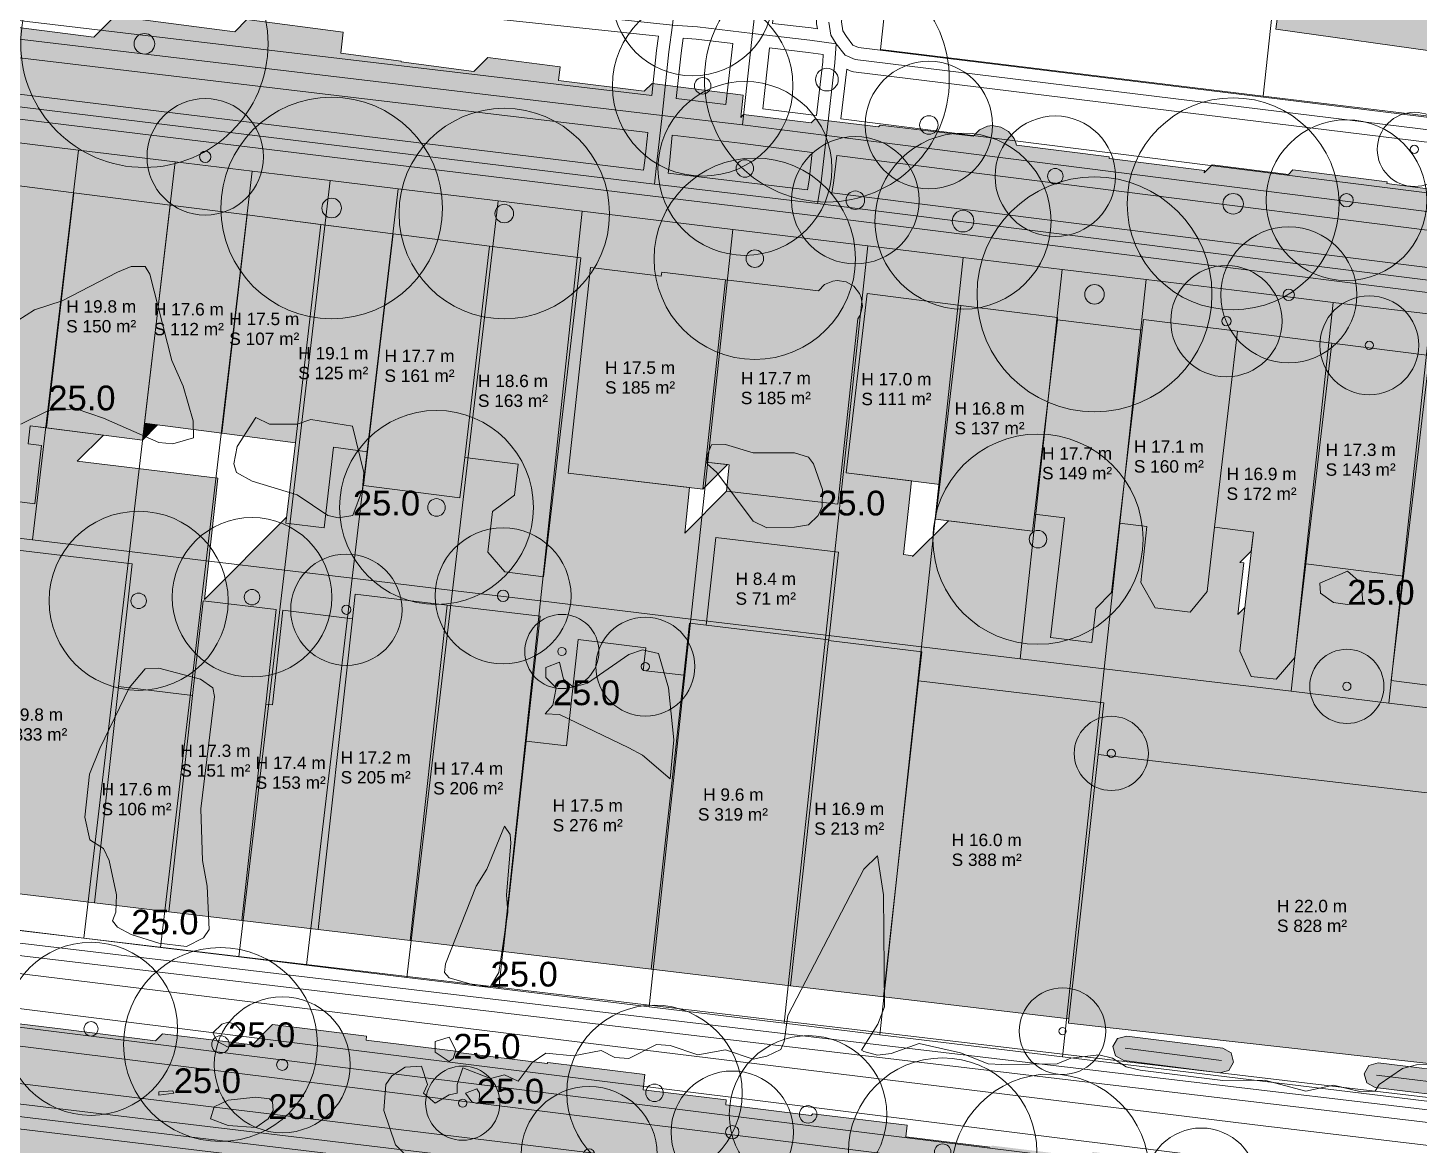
# Model space of a CAD drawing. Header units: metres. Extents: x -8 to 1190, y -11 to 1223.
# Drawn here: x 369.9 to 482.4, y 44.9 to 135.3 of the extents above; entities that cross this region are included whole.
import ezdxf

# ---------------------------------------------------------------- set-up
doc = ezdxf.new("R2010")
doc.units = ezdxf.units.M
doc.header["$MEASUREMENT"] = 0
for name, color, linetype, lineweight, true_color in [('TPX_BUILDING_AREAS_TEXT', 7, 'CONTINUOUS', 0, 0x000000), ('TPX_BUILDING_HEIGHTS_TEXT', 7, 'CONTINUOUS', 0, 0x000000), ('TPX_BUILDINGS', 7, 'CONTINUOUS', 0, 0x000000), ('TPX_BUILDINGS_HATCH', 7, 'CONTINUOUS', 0, 0xf0f0f0), ('TPX_BUILDINGS_SHADOWS_HATCH', 7, 'CONTINUOUS', 0, 0x000000), ('TPX_BUILDINGS_SHADOWS_OUTLINES', 7, 'CONTINUOUS', 0, 0x000000), ('TPX_CADASTRES', 7, 'CONTINUOUS', 0, 0x646464), ('TPX_CONTOUR_LINES_5M', 7, 'CONTINUOUS', 0, 0x969696), ('TPX_CONTOUR_LINES_5M_TEXT', 7, 'CONTINUOUS', 0, 0x000000), ('TPX_RAILWAYS_AXES', 7, 'CONTINUOUS', 0, 0x464646), ('TPX_ROADS_AXES', 7, 'CONTINUOUS', 0, 0x323232), ('TPX_ROADS_CONTOURS', 7, 'CONTINUOUS', 0, 0x646464), ('TPX_ROADS_HATCH', 7, 'CONTINUOUS', 0, 0xc8c8c8), ('TPX_VEGETATION_TREES_INDIVIDUAL', 7, 'CONTINUOUS', 0, 0x136734)]:
    doc.layers.add(name, color=color, linetype=linetype, lineweight=lineweight, true_color=true_color)
doc.styles.add('TPX_TEXTE', font='arial.ttf')

# ---------------------------------------------------------------- blocks, each defined once
blk = doc.blocks.new('TREETR008_CR052')
at = {"layer": 'TPX_VEGETATION_TREES_INDIVIDUAL'}
for radius in [5.15, 0.75]:
    blk.add_circle((0, 0, 0.04), radius, dxfattribs=at)
blk = doc.blocks.new('TREETR009_CR099')
at = {"layer": 'TPX_VEGETATION_TREES_INDIVIDUAL'}
for radius in [9.9, 0.917]:
    blk.add_circle((0, 0, 0.04), radius, dxfattribs=at)
blk = doc.blocks.new('TREETR007_CR078')
at = {"layer": 'TPX_VEGETATION_TREES_INDIVIDUAL'}
for radius in [7.84, 0.708]:
    blk.add_circle((0, 0, 0.04), radius, dxfattribs=at)
blk = doc.blocks.new('TREETR006_CR070')
at = {"layer": 'TPX_VEGETATION_TREES_INDIVIDUAL'}
for radius in [7, 0.583]:
    blk.add_circle((0, 0, 0.04), radius, dxfattribs=at)
blk = doc.blocks.new('TREETR007_CR064')
at = {"layer": 'TPX_VEGETATION_TREES_INDIVIDUAL'}
for radius in [6.37, 0.708]:
    blk.add_circle((0, 0, 0.04), radius, dxfattribs=at)
blk = doc.blocks.new('TREETR003_CR030')
at = {"layer": 'TPX_VEGETATION_TREES_INDIVIDUAL'}
for radius in [3, 0.333]:
    blk.add_circle((0, 0, 0.04), radius, dxfattribs=at)
blk = doc.blocks.new('TREETR005_CR065')
at = {"layer": 'TPX_VEGETATION_TREES_INDIVIDUAL'}
for radius in [6.5, 0.542]:
    blk.add_circle((0, 0, 0.04), radius, dxfattribs=at)
blk = doc.blocks.new('TREETR007_CR073')
at = {"layer": 'TPX_VEGETATION_TREES_INDIVIDUAL'}
for radius in [7.3, 0.667]:
    blk.add_circle((0, 0, 0.04), radius, dxfattribs=at)
blk = doc.blocks.new('TREETR007_CR085')
at = {"layer": 'TPX_VEGETATION_TREES_INDIVIDUAL'}
for radius in [8.5, 0.708]:
    blk.add_circle((0, 0, 0.04), radius, dxfattribs=at)
blk = doc.blocks.new('TREETR003_CR035')
at = {"layer": 'TPX_VEGETATION_TREES_INDIVIDUAL'}
for radius in [3.5, 0.292]:
    blk.add_circle((0, 0, 0.04), radius, dxfattribs=at)
blk = doc.blocks.new('TREETR007_CR076')
at = {"layer": 'TPX_VEGETATION_TREES_INDIVIDUAL'}
for radius in [7.62, 0.667]:
    blk.add_circle((0, 0, 0.04), radius, dxfattribs=at)
blk = doc.blocks.new('TREETR007_CR071')
at = {"layer": 'TPX_VEGETATION_TREES_INDIVIDUAL'}
for radius in [7.09, 0.708]:
    blk.add_circle((0, 0, 0.04), radius, dxfattribs=at)
blk = doc.blocks.new('TREETR007_CR081')
at = {"layer": 'TPX_VEGETATION_TREES_INDIVIDUAL'}
for radius in [8.14, 0.708]:
    blk.add_circle((0, 0, 0.04), radius, dxfattribs=at)
blk = doc.blocks.new('TREETR004_CR045')
at = {"layer": 'TPX_VEGETATION_TREES_INDIVIDUAL'}
for radius in [4.5, 0.375]:
    blk.add_circle((0, 0, 0.04), radius, dxfattribs=at)
blk = doc.blocks.new('TREETR008_CR086')
at = {"layer": 'TPX_VEGETATION_TREES_INDIVIDUAL'}
for radius in [8.57, 0.833]:
    blk.add_circle((0, 0, 0.04), radius, dxfattribs=at)
blk = doc.blocks.new('TREETR005_CR050')
at = {"layer": 'TPX_VEGETATION_TREES_INDIVIDUAL'}
for radius in [4.95, 0.542]:
    blk.add_circle((0, 0, 0.04), radius, dxfattribs=at)
blk = doc.blocks.new('TREETR008_CR095')
at = {"layer": 'TPX_VEGETATION_TREES_INDIVIDUAL'}
for radius in [9.5, 0.792]:
    blk.add_circle((0, 0, 0.04), radius, dxfattribs=at)
blk = doc.blocks.new('TREETR008_CR085')
at = {"layer": 'TPX_VEGETATION_TREES_INDIVIDUAL'}
for radius in [8.51, 0.75]:
    blk.add_circle((0, 0, 0.04), radius, dxfattribs=at)
blk = doc.blocks.new('TREETR009_CR071')
at = {"layer": 'TPX_VEGETATION_TREES_INDIVIDUAL'}
for radius in [7.12, 0.875]:
    blk.add_circle((0, 0, 0.04), radius, dxfattribs=at)
blk = doc.blocks.new('TREETR005_CR055')
at = {"layer": 'TPX_VEGETATION_TREES_INDIVIDUAL'}
for radius in [5.5, 0.458]:
    blk.add_circle((0, 0, 0.04), radius, dxfattribs=at)
blk = doc.blocks.new('TREETR003_CR040')
at = {"layer": 'TPX_VEGETATION_TREES_INDIVIDUAL'}
for radius in [4, 0.333]:
    blk.add_circle((0, 0, 0.04), radius, dxfattribs=at)
blk = doc.blocks.new('TREETR005_CR047')
at = {"layer": 'TPX_VEGETATION_TREES_INDIVIDUAL'}
for radius in [4.71, 0.458]:
    blk.add_circle((0, 0, 0.04), radius, dxfattribs=at)
blk = doc.blocks.new('TREETR006_CR072')
at = {"layer": 'TPX_VEGETATION_TREES_INDIVIDUAL'}
for radius in [7.24, 0.625]:
    blk.add_circle((0, 0, 0.04), radius, dxfattribs=at)
blk = doc.blocks.new('TREETR007_CR080')
at = {"layer": 'TPX_VEGETATION_TREES_INDIVIDUAL'}
for radius in [8, 0.667]:
    blk.add_circle((0, 0, 0.04), radius, dxfattribs=at)
blk = doc.blocks.new('TREETR007_CR070')
at = {"layer": 'TPX_VEGETATION_TREES_INDIVIDUAL'}
for radius in [7.03, 0.708]:
    blk.add_circle((0, 0, 0.04), radius, dxfattribs=at)
blk = doc.blocks.new('TREETR008_CR090')
at = {"layer": 'TPX_VEGETATION_TREES_INDIVIDUAL'}
for radius in [8.96, 0.792]:
    blk.add_circle((0, 0, 0.04), radius, dxfattribs=at)
blk = doc.blocks.new('TREETR006_CR049')
at = {"layer": 'TPX_VEGETATION_TREES_INDIVIDUAL'}
for radius in [4.87, 0.625]:
    blk.add_circle((0, 0, 0.04), radius, dxfattribs=at)
blk = doc.blocks.new('TREETR006_CR065')
at = {"layer": 'TPX_VEGETATION_TREES_INDIVIDUAL'}
for radius in [6.45, 0.625]:
    blk.add_circle((0, 0, 0.04), radius, dxfattribs=at)
blk = doc.blocks.new('TREETR008_CR100')
at = {"layer": 'TPX_VEGETATION_TREES_INDIVIDUAL'}
for radius in [10, 0.833]:
    blk.add_circle((0, 0, 0.04), radius, dxfattribs=at)

msp = doc.modelspace()

# ---------------------------------------------------------------- hatches: boundary and pattern name
at = {"layer": 'TPX_BUILDINGS_HATCH'}
for points in [[(471.17, 137.63), (470.84, 135.17), (485.03, 133.18), (486.53, 144.59), (487.64, 153), (480.64, 153.97), (480.19, 150.5), (472.99, 151.51), (471.17, 137.63)], [(361.33, 101.05), (360.98, 98.03), (370.48, 96.81), (371.03, 101.51), (369.94, 101.65), (370.11, 103.12), (371.41, 102.95), (373.63, 121.96), (363.93, 123.2), (363.83, 122.35), (361.67, 103.87), (362.83, 103.73), (362.68, 102.49), (361.52, 102.64), (361.33, 101.05)], [(373.63, 121.96), (371.41, 102.95), (379.18, 101.96), (379.34, 103.32), (381.41, 120.95), (373.63, 121.96)], [(381.41, 120.95), (379.34, 103.32), (385.59, 102.51), (387.66, 120.16), (381.41, 120.95)], [(387.66, 120.16), (385.59, 102.51), (391.55, 101.74), (393.61, 119.39), (387.66, 120.16)], [(391.55, 101.74), (390.78, 95.24), (393.88, 94.85), (394.64, 101.37), (397.39, 101.01), (399.45, 118.63), (393.61, 119.39), (391.55, 101.74)], [(397.39, 101.01), (397.06, 98.29), (404.86, 97.29), (405.24, 100.56), (407.24, 117.64), (399.45, 118.63), (397.39, 101.01)], [(407.24, 117.64), (405.24, 100.56), (409.57, 100.01), (409.28, 97.49), (407.49, 96.19), (407.11, 92.9), (408.48, 91.31), (411.61, 90.91), (414.62, 116.69), (407.24, 117.64)], [(415.41, 115.9), (413.61, 99.28), (424.5, 97.98), (424.74, 100.18), (426.34, 114.92), (421.18, 115.53), (421.14, 115.21), (415.41, 115.9)], [(426.34, 114.92), (424.74, 100.18), (426.63, 99.96), (426.4, 97.83), (435.42, 96.76), (437.04, 111.75), (437.22, 112.06), (437.4, 112.77), (437.31, 113.49), (437.17, 113.82), (436.7, 114.39), (436.09, 114.75), (435.37, 114.86), (435.01, 114.81), (434.35, 114.53), (433.84, 114.02), (426.34, 114.92)], [(437.79, 113.8), (436.09, 99.31), (443.65, 98.37), (445.35, 112.85), (437.79, 113.8)], [(443.65, 98.37), (443.32, 95.56), (451.16, 94.58), (451.31, 95.96), (453.17, 111.69), (453.19, 111.87), (445.35, 112.85), (443.65, 98.37)], [(453.17, 111.69), (451.31, 95.96), (453.74, 95.66), (452.62, 85.98), (455.96, 85.59), (456.29, 88.34), (457.54, 89.62), (458.2, 95.25), (460.02, 110.84), (453.17, 111.69)], [(460.02, 110.84), (458.2, 95.25), (460.39, 94.98), (459.93, 90.43), (461.08, 88.38), (463.9, 88.03), (465.27, 89.71), (465.88, 94.91), (467.74, 110.76), (460.13, 111.71), (460.02, 110.84)], [(467.74, 110.76), (465.88, 94.91), (469.02, 94.51), (467.92, 84.88), (468.83, 82.83), (470.87, 82.63), (472.36, 84.38), (473.27, 91.95), (475.36, 109.79), (467.74, 110.76)], [(475.36, 109.79), (473.27, 91.95), (481.16, 90.95), (483.2, 108.32), (483.25, 108.8), (475.36, 109.79)], [(481.16, 90.95), (480.17, 82.51), (485.67, 81.82), (485.57, 80.96), (502.83, 78.78), (505.96, 105.46), (483.2, 108.32), (481.16, 90.95)], [(425.55, 94.08), (424.77, 86.99), (434.68, 85.81), (435.46, 92.89), (425.55, 94.08)], [(366.37, 93.38), (363.34, 65.96), (375.31, 64.53), (377.25, 82.03), (378.34, 91.95), (366.37, 93.38)], [(383.23, 81.31), (381.31, 63.82), (387.22, 63.12), (389.15, 80.6), (389.99, 88.26), (384.08, 88.96), (383.23, 81.31)], [(396.16, 87.51), (393.38, 62.38), (400.83, 61.49), (403.83, 88.6), (396.38, 89.49), (396.16, 87.51)], [(389.15, 80.6), (387.22, 63.12), (393.38, 62.38), (396.16, 87.51), (390.54, 88.19), (389.7, 80.54), (389.15, 80.6)], [(403.83, 88.6), (400.83, 61.49), (408.35, 60.6), (410.22, 77.61), (411.34, 87.71), (403.83, 88.6)], [(422.95, 82.95), (420.31, 59.17), (431.58, 57.82), (434.67, 85.74), (434.68, 85.81), (424.77, 86.99), (423.41, 87.15), (422.95, 82.95)], [(410.22, 77.61), (408.35, 60.6), (420.31, 59.17), (422.95, 82.95), (419.68, 83.33), (419.88, 85.17), (414.41, 85.82), (413.47, 77.22), (410.22, 77.61)], [(434.67, 85.74), (431.58, 57.82), (439.12, 56.93), (441.95, 82.5), (442.21, 84.84), (434.67, 85.74)], [(441.95, 82.5), (439.12, 56.93), (454.09, 55.15), (456.46, 76.54), (456.92, 80.72), (441.95, 82.5)], [(377.25, 82.03), (375.31, 64.53), (381.31, 63.82), (383.23, 81.31), (377.25, 82.03)], [(454.09, 55.15), (454.06, 54.81), (488.74, 50.93), (489.38, 56.94), (489.98, 56.88), (490.55, 57.41), (496, 56.78), (496.45, 55.89), (497.09, 55.8), (497.87, 56.35), (498.17, 57.15), (497.49, 58.13), (498.03, 63.17), (498.77, 63.67), (498.86, 64.55), (498.36, 65.38), (497.45, 65.48), (496.74, 64.82), (491.69, 65.42), (491.09, 66.26), (490.29, 66.36), (490.94, 72.52), (456.46, 76.54), (454.09, 55.15)]]:
    msp.add_hatch(color=256, dxfattribs=at).paths.add_polyline_path(points)
at = {"layer": 'TPX_BUILDINGS_SHADOWS_HATCH'}
h = msp.add_hatch(color=256, dxfattribs=at)
h.paths.add_polyline_path([(356.45, 56), (345.21, 44.75), (353.64, 43.71), (361.25, 42.78), (368.71, 41.86), (375.97, 40.97), (383.59, 40.03), (391.29, 39.07), (406.39, 37.23), (414.09, 36.3), (421.3, 35.4), (428.93, 34.46), (436.49, 33.53), (444.23, 32.58), (451.29, 31.71), (459.16, 30.71), (466.47, 29.84), (473.51, 28.98), (481.39, 28.03), (496.93, 26.15), (493.99, 0), (495.57, 0), (511.4, 15.82), (512.35, 23.97), (526.81, 22.17), (527.11, 24.76), (542.29, 22.86), (541.84, 18.95), (571.69, 15.21), (571.94, 17.43), (587.73, 15.45), (602.38, 13.62), (632.98, 9.78), (670.29, 5.12), (669.69, 0), (690.27, 0), (745.7, 55.43), (742.68, 70.64), (745.98, 71.31), (744.9, 76.72), (741.88, 91.87), (733.15, 90.14), (729.93, 106.25), (729.5, 106.3), (648.39, 25.2), (633.31, 27.09), (635.62, 46.85), (627, 47.93), (640.27, 61.19), (640.63, 64.29), (657.21, 80.87), (663.24, 136.14), (625.45, 140.57), (625.36, 140.49), (625.75, 143.98), (617.25, 144.98), (617.74, 148.97), (617.14, 149.05), (617.93, 155.4), (667.73, 205.2), (668.37, 210.38), (676.51, 218.52), (676.21, 220.15), (677.02, 220.32), (675.53, 228.01), (668.62, 263.56), (666.99, 271.98), (664.58, 276.91), (631.89, 260.21), (630.6, 259.55), (616.05, 261.53), (614.47, 259.96), (614.32, 260.83), (612.77, 260.15), (613.34, 257), (612.03, 256.71), (611.91, 257.39), (576.06, 221.54), (575.61, 222.41), (611.72, 258.52), (611.37, 260.55), (617.77, 263.62), (617.62, 264.29), (617.36, 264.17), (617.59, 264.4), (616.92, 267.41), (617.89, 267.62), (618.84, 262.83), (620.25, 264.24), (619.79, 266.59), (627.14, 273.94), (626.87, 275.37), (630.59, 276.07), (630.88, 274.57), (635.12, 278.81), (634.84, 280.32), (633.2, 280.01), (655.51, 302.31), (634.86, 342.22), (629.78, 341.42), (541.39, 253.04), (546.47, 253.83), (567.12, 213.93), (578.88, 191.21), (601.98, 143.99), (590.59, 138.31), (594.69, 137.76), (594.81, 138.77), (599.92, 138.07), (599.04, 130.95), (599.64, 130.87), (597.85, 116.41), (581.91, 118.58), (582.03, 119.5), (577.09, 120.17), (575.54, 118.62), (564, 119.98), (564.05, 120.41), (538.6, 123.87), (523.66, 108.93), (525.55, 125.04), (509.74, 127.03), (525.24, 142.53), (528.22, 166.6), (529.18, 166.46), (530.34, 175.83), (528.45, 175.91), (533.71, 224.43), (530.49, 224.79), (531.95, 238.87), (526.13, 239.53), (524.18, 239.74), (524.23, 240.21), (523.46, 241.11), (524.45, 242.1), (524.62, 243.55), (523.92, 244.51), (524.83, 245.41), (526.38, 258.95), (539.69, 272.26), (543.62, 276.46), (546.12, 302.08), (546.26, 303.27), (545.94, 304.47), (546.39, 307.85), (547.44, 308.92), (546.66, 310), (546.86, 311.5), (547.78, 312.42), (546.98, 313.45), (547.18, 314.91), (548.11, 315.85), (547.44, 316.92), (547.6, 318.11), (548.72, 319.23), (547.84, 320.47), (548.47, 325.1), (550.08, 326.71), (547.63, 329.92), (545.88, 328.55), (534.45, 330.16), (532.82, 332.1), (530.53, 330), (508.77, 308.24), (502.72, 316.04), (506.55, 319.87), (506.76, 321.71), (505.94, 322.61), (503.21, 322.96), (503, 322.8), (498.94, 323.3), (498.42, 318.78), (501.7, 318.37), (502.51, 317.47), (502.3, 315.62), (501.25, 314.96), (498.5, 315.3), (498.16, 312.22), (504.61, 303.89), (506.23, 301.95), (517.67, 300.34), (519.42, 301.71), (521.86, 298.5), (520.3, 297.27), (519.63, 292.25), (520.5, 291.02), (519.41, 290.13), (519.22, 288.7), (519.9, 287.63), (518.97, 286.72), (518.77, 285.24), (519.56, 284.2), (518.65, 283.35), (518.44, 281.79), (519.22, 280.71), (518.18, 279.63), (517.73, 276.26), (518.05, 275.06), (517.91, 273.86), (523.7, 268.43), (520.58, 241.17), (519.5, 240.51), (520.38, 239.31), (520.21, 237.86), (518.98, 237.15), (519.99, 235.96), (518.64, 224.16), (517.46, 224.38), (515.09, 201.59), (509.6, 160.65), (491.66, 163.08), (491.93, 165.25), (491.55, 164.87), (487.78, 165.4), (487.91, 166.43), (488.03, 167.21), (491.17, 170.35), (491.62, 173.89), (490.65, 174.08), (491.18, 178.87), (474.01, 181.46), (471.54, 181.83), (471.86, 183.8), (470.89, 183.97), (471.02, 184.95), (471.61, 185.54), (468.75, 186.09), (468, 181.93), (463.43, 182.8), (462.89, 183.89), (461.41, 184.18), (460.59, 179.59), (460.94, 179.52), (459.98, 171.92), (459.09, 166.54), (480.71, 163.27), (480.15, 159.33), (474.33, 160.22), (472.99, 151.51), (480.19, 150.5), (480.64, 153.97), (487.64, 153), (486.53, 144.59), (487.99, 144.41), (489.59, 158.21), (488.15, 158.39), (488.54, 161.69), (512.83, 158.65), (509.08, 126.37), (502.13, 127.24), (495.44, 120.55), (495.49, 121.03), (487.6, 122.03), (487.31, 121.74), (479.81, 122.69), (479.83, 122.85), (472.22, 123.8), (471.85, 123.44), (465.68, 124.21), (465.05, 123.57), (465.06, 123.75), (457.35, 124.72), (457.37, 124.87), (449.85, 125.81), (449.82, 126), (449.68, 126.34), (449.22, 126.91), (448.6, 127.27), (447.89, 127.38), (447.53, 127.33), (446.86, 127.04), (446.35, 126.53), (438.85, 127.43), (438.71, 127.29), (433.55, 127.91), (433.26, 127.62), (427.78, 128.27), (427.56, 128.05), (427.77, 129.84), (420.39, 130.79), (419.76, 130.16), (412.82, 131.04), (412.95, 132.14), (407.12, 132.89), (405.99, 131.76), (400.1, 132.53), (400.11, 132.6), (395.21, 133.23), (395.41, 134.95), (387.63, 135.96), (386.64, 134.97), (376.94, 136.22), (375.25, 134.53), (366.6, 135.64), (354.51, 123.55), (363.83, 122.35), (363.93, 123.2), (373.63, 121.96), (381.41, 120.95), (387.66, 120.16), (393.58, 119.39), (399.45, 118.63), (407.24, 117.64), (414.62, 116.69), (411.61, 90.91), (408.48, 91.31), (407.11, 92.9), (407.49, 96.19), (409.28, 97.49), (409.57, 100.01), (405.24, 100.56), (404.86, 97.29), (397.06, 98.29), (397.39, 101.01), (394.64, 101.37), (393.88, 94.85), (390.78, 95.24), (390.84, 95.71), (384.19, 89.06), (385.27, 98.88), (373.91, 100.24), (376.03, 102.36), (370.11, 103.12), (369.94, 101.65), (371.03, 101.51), (370.48, 96.81), (360.98, 98.03), (361.33, 101.05), (356.8, 101.63), (351.22, 96.05), (366.46, 94.24), (366.37, 93.38), (378.34, 91.95), (377.25, 82.03), (383.23, 81.31), (384.08, 88.96), (389.99, 88.26), (389.15, 80.6), (389.7, 80.54), (390.54, 88.19), (396.16, 87.51), (396.38, 89.49), (403.83, 88.6), (411.34, 87.71), (410.22, 77.61), (413.47, 77.22), (414.41, 85.82), (419.88, 85.17), (419.68, 83.33), (422.95, 82.95), (423.41, 87.15), (424.77, 86.99), (425.55, 94.08), (435.46, 92.89), (434.68, 85.81), (434.67, 85.74), (442.21, 84.84), (441.95, 82.5), (456.92, 80.72), (456.46, 76.54), (490.94, 72.52), (490.29, 66.36), (491.09, 66.26), (491.69, 65.42), (496.74, 64.82), (497.45, 65.48), (498.36, 65.38), (498.86, 64.55), (498.77, 63.67), (498.03, 63.17), (497.49, 58.13), (498.17, 57.15), (497.87, 56.35), (513.42, 71.91), (513.73, 72.71), (513.05, 73.69), (513.55, 78.45), (514.33, 79.22), (514.42, 80.11), (513.91, 80.93), (513, 81.04), (512.3, 80.38), (507.25, 80.97), (506.64, 81.82), (505.96, 81.91), (519.82, 95.76), (520.96, 106.23), (535.36, 104.54), (545.37, 103.37), (558.71, 101.8), (566.22, 100.91), (573.73, 100.03), (581.24, 99.15), (580.9, 96.03), (618.69, 91.59), (612.66, 36.33), (574.87, 40.78), (574.6, 38.26), (559.55, 40.04), (559.82, 42.54), (544.42, 44.35), (533.96, 45.58), (526.1, 37.72), (527.07, 46.39), (514.59, 47.86), (515.81, 59.06), (512.79, 59.42), (492.71, 39.34), (485.63, 40.19), (485.74, 41.21), (478.7, 42.07), (478.63, 42), (471.38, 42.87), (471.39, 42.95), (463.53, 43.95), (463.1, 43.52), (456.04, 44.39), (455.62, 43.96), (447.88, 44.91), (447.74, 44.77), (440.92, 45.61), (441.02, 46.55), (433.39, 47.49), (433.25, 47.35), (426.35, 48.21), (426.39, 48.6), (419.68, 49.42), (419.82, 50.67), (411.97, 51.63), (411.9, 51.56), (404.72, 52.43), (404.73, 52.51), (397.28, 53.43), (397.31, 53.75), (389.69, 54.69), (388.07, 53.06), (380.8, 53.95), (380.24, 53.39), (372.77, 54.31), (365.16, 55.24), (364.88, 54.96), (356.45, 56)])
h.paths.add_polyline_path([(413.61, 99.28), (415.41, 115.9), (421.14, 115.21), (421.18, 115.53), (426.34, 114.92), (433.84, 114.02), (434.35, 114.53), (435.01, 114.81), (435.37, 114.86), (436.09, 114.75), (436.7, 114.39), (437.17, 113.82), (437.31, 113.49), (437.4, 112.77), (437.22, 112.06), (437.04, 111.75), (435.42, 96.76), (426.42, 97.83), (423.03, 94.44), (423.43, 98.11), (413.61, 99.28)], flags=16)
h.paths.add_polyline_path([(436.09, 99.31), (437.79, 113.8), (445.35, 112.85), (453.19, 111.87), (453.17, 111.69), (460.02, 110.84), (460.13, 111.71), (467.74, 110.76), (475.36, 109.79), (483.25, 108.8), (483.2, 108.32), (505.96, 105.46), (502.83, 78.78), (485.57, 80.96), (485.67, 81.82), (480.17, 82.51), (481.16, 90.95), (473.27, 91.95), (472.36, 84.38), (470.87, 82.63), (468.83, 82.83), (467.92, 84.88), (468.32, 88.41), (467.77, 87.86), (468.24, 92.03), (467.93, 92.07), (468.85, 92.98), (469.02, 94.51), (465.88, 94.91), (465.27, 89.71), (463.9, 88.03), (461.08, 88.38), (459.93, 90.43), (460.39, 94.98), (458.2, 95.25), (457.54, 89.62), (456.29, 88.34), (455.96, 85.59), (452.62, 85.98), (453.74, 95.66), (451.31, 95.96), (451.16, 94.58), (444.36, 95.43), (441.46, 92.53), (441.47, 92.6), (440.72, 92.69), (441.38, 98.65), (436.09, 99.31)], flags=16)
h.paths.add_polyline_path([(584.29, 245.24), (585.81, 245.99), (587.59, 242.33), (586.07, 241.58), (584.29, 245.24)], flags=16)
h.paths.add_polyline_path([(590.96, 262.24), (591.92, 262.5), (592.84, 258.38), (599.98, 258.27), (600.72, 254.73), (599.48, 254.47), (598.86, 257.41), (592.11, 257.46), (590.96, 262.24)], flags=16)
for points in [[(379.34, 103.32), (379.18, 101.96), (380.41, 103.18), (379.34, 103.32)], [(424.74, 100.18), (424.5, 97.98), (426.49, 99.97), (424.74, 100.18)]]:
    msp.add_hatch(color=256, dxfattribs=at).paths.add_polyline_path(points)
at = {"layer": 'TPX_ROADS_HATCH'}
for points in [[(458.04, 53.57), (457.66, 52.91), (457.86, 52.17), (458.53, 51.79), (466.31, 50.79), (467.04, 50.99), (467.42, 51.66), (467.22, 52.4), (466.56, 52.78), (458.78, 53.77), (458.04, 53.57)], [(478.36, 51.39), (477.99, 50.72), (478.19, 49.98), (478.86, 49.61), (486.38, 48.7), (487.11, 48.91), (487.49, 49.57), (487.28, 50.31), (486.62, 50.68), (479.1, 51.59), (478.36, 51.39)]]:
    msp.add_hatch(color=256, dxfattribs=at).paths.add_polyline_path(points)

# ---------------------------------------------------------------- linework, layer by layer
at = {"layer": 'TPX_BUILDINGS', "elevation": 0.04}
for points in [[(471.17, 137.63), (470.84, 135.17), (485.03, 133.18), (486.53, 144.59), (487.64, 153), (480.64, 153.97), (480.19, 150.5), (472.99, 151.51)], [(361.33, 101.05), (360.98, 98.03), (370.48, 96.81), (371.03, 101.51), (369.94, 101.65), (370.11, 103.12), (371.41, 102.95), (373.63, 121.96), (363.93, 123.2), (363.83, 122.35), (361.67, 103.87), (362.83, 103.73), (362.68, 102.49), (361.52, 102.64)], [(373.63, 121.96), (371.41, 102.95), (379.18, 101.96), (379.34, 103.32), (381.41, 120.95)], [(381.41, 120.95), (379.34, 103.32), (385.59, 102.51), (387.66, 120.16)], [(387.66, 120.16), (385.59, 102.51), (391.55, 101.74), (393.61, 119.39)], [(391.55, 101.74), (390.78, 95.24), (393.88, 94.85), (394.64, 101.37), (397.39, 101.01), (399.45, 118.63), (393.61, 119.39)], [(397.39, 101.01), (397.06, 98.29), (404.86, 97.29), (405.24, 100.56), (407.24, 117.64), (399.45, 118.63)], [(407.24, 117.64), (405.24, 100.56), (409.57, 100.01), (409.28, 97.49), (407.49, 96.19), (407.11, 92.9), (408.48, 91.31), (411.61, 90.91), (414.62, 116.69)], [(415.41, 115.9), (413.61, 99.28), (424.5, 97.98), (424.74, 100.18), (426.34, 114.92), (421.18, 115.53), (421.14, 115.21)], [(426.34, 114.92), (424.74, 100.18), (426.63, 99.96), (426.4, 97.83), (435.42, 96.76), (437.04, 111.75), (437.22, 112.06), (437.4, 112.77), (437.31, 113.49), (437.17, 113.82), (436.7, 114.39), (436.09, 114.75), (435.37, 114.86), (435.01, 114.81), (434.35, 114.53), (433.84, 114.02)], [(437.79, 113.8), (436.09, 99.31), (443.65, 98.37), (445.35, 112.85)], [(443.65, 98.37), (443.32, 95.56), (451.16, 94.58), (451.31, 95.96), (453.17, 111.69), (453.19, 111.87), (445.35, 112.85)], [(453.17, 111.69), (451.31, 95.96), (453.74, 95.66), (452.62, 85.98), (455.96, 85.59), (456.29, 88.34), (457.54, 89.62), (458.2, 95.25), (460.02, 110.84)], [(460.02, 110.84), (458.2, 95.25), (460.39, 94.98), (459.93, 90.43), (461.08, 88.38), (463.9, 88.03), (465.27, 89.71), (465.88, 94.91), (467.74, 110.76), (460.13, 111.71)], [(467.74, 110.76), (465.88, 94.91), (469.02, 94.51), (467.92, 84.88), (468.83, 82.83), (470.87, 82.63), (472.36, 84.38), (473.27, 91.95), (475.36, 109.79)], [(475.36, 109.79), (473.27, 91.95), (481.16, 90.95), (483.2, 108.32), (483.25, 108.8)], [(481.16, 90.95), (480.17, 82.51), (485.67, 81.82), (485.57, 80.96), (502.83, 78.78), (505.96, 105.46), (483.2, 108.32)], [(425.55, 94.08), (424.77, 86.99), (434.68, 85.81), (435.46, 92.89)], [(366.37, 93.38), (363.34, 65.96), (375.31, 64.53), (377.25, 82.03), (378.34, 91.95)], [(383.23, 81.31), (381.31, 63.82), (387.22, 63.12), (389.15, 80.6), (389.99, 88.26), (384.08, 88.96)], [(396.16, 87.51), (393.38, 62.38), (400.83, 61.49), (403.83, 88.6), (396.38, 89.49)], [(389.15, 80.6), (387.22, 63.12), (393.38, 62.38), (396.16, 87.51), (390.54, 88.19), (389.7, 80.54)], [(403.83, 88.6), (400.83, 61.49), (408.35, 60.6), (410.22, 77.61), (411.34, 87.71)], [(422.95, 82.95), (420.31, 59.17), (431.58, 57.82), (434.67, 85.74), (434.68, 85.81), (424.77, 86.99), (423.41, 87.15)], [(410.22, 77.61), (408.35, 60.6), (420.31, 59.17), (422.95, 82.95), (419.68, 83.33), (419.88, 85.17), (414.41, 85.82), (413.47, 77.22)], [(434.67, 85.74), (431.58, 57.82), (439.12, 56.93), (441.95, 82.5), (442.21, 84.84)], [(441.95, 82.5), (439.12, 56.93), (454.09, 55.15), (456.46, 76.54), (456.92, 80.72)], [(377.25, 82.03), (375.31, 64.53), (381.31, 63.82), (383.23, 81.31)], [(454.09, 55.15), (454.06, 54.81), (488.74, 50.93), (489.38, 56.94), (489.98, 56.88), (490.55, 57.41), (496, 56.78), (496.45, 55.89), (497.09, 55.8), (497.87, 56.35), (498.17, 57.15), (497.49, 58.13), (498.03, 63.17), (498.77, 63.67), (498.86, 64.55), (498.36, 65.38), (497.45, 65.48), (496.74, 64.82), (491.69, 65.42), (491.09, 66.26), (490.29, 66.36), (490.94, 72.52), (456.46, 76.54)]]:
    msp.add_lwpolyline(points, close=True, dxfattribs=at)
at = {"layer": 'TPX_BUILDINGS_SHADOWS_OUTLINES', "elevation": 0.04}
for points in [[(487.31, 121.74), (479.81, 122.69), (479.83, 122.85), (472.22, 123.8), (471.85, 123.44), (465.68, 124.21), (465.05, 123.57), (465.06, 123.75), (457.35, 124.72), (457.37, 124.87), (449.85, 125.81), (449.82, 126), (449.68, 126.34), (449.22, 126.91), (448.6, 127.27), (447.89, 127.38), (447.53, 127.33), (446.86, 127.04), (446.35, 126.53), (438.85, 127.43), (438.71, 127.29), (433.55, 127.91), (433.26, 127.62), (427.78, 128.27), (427.56, 128.05), (427.77, 129.84), (420.39, 130.79), (419.76, 130.16), (412.82, 131.04), (412.95, 132.14), (407.12, 132.89), (405.99, 131.76), (400.1, 132.53), (400.11, 132.6), (395.21, 133.23), (395.41, 134.95), (387.63, 135.96), (386.64, 134.97), (376.94, 136.22), (375.25, 134.53), (366.6, 135.64)], [(363.93, 123.2), (373.63, 121.96), (381.41, 120.95), (387.66, 120.16), (393.58, 119.39), (399.45, 118.63), (407.24, 117.64), (414.62, 116.69), (411.61, 90.91), (408.48, 91.31), (407.11, 92.9), (407.49, 96.19), (409.28, 97.49), (409.57, 100.01), (405.24, 100.56), (404.86, 97.29), (397.06, 98.29), (397.39, 101.01), (394.64, 101.37), (393.88, 94.85), (390.78, 95.24), (390.84, 95.71), (384.19, 89.06), (385.27, 98.88), (373.91, 100.24), (376.03, 102.36), (370.11, 103.12), (369.94, 101.65), (371.03, 101.51), (370.48, 96.81), (360.98, 98.03)], [(485.67, 81.82), (480.17, 82.51), (481.16, 90.95), (473.27, 91.95), (472.36, 84.38), (470.87, 82.63), (468.83, 82.83), (467.92, 84.88), (468.32, 88.41), (467.77, 87.86), (468.24, 92.03), (467.93, 92.07), (468.85, 92.98), (469.02, 94.51), (465.88, 94.91), (465.27, 89.71), (463.9, 88.03), (461.08, 88.38), (459.93, 90.43), (460.39, 94.98), (458.2, 95.25), (457.54, 89.62), (456.29, 88.34), (455.96, 85.59), (452.62, 85.98), (453.74, 95.66), (451.31, 95.96), (451.16, 94.58), (444.36, 95.43), (441.46, 92.53), (441.47, 92.6), (440.72, 92.69), (441.38, 98.65), (436.09, 99.31), (437.79, 113.8), (445.35, 112.85), (453.19, 111.87), (453.17, 111.69), (460.02, 110.84), (460.13, 111.71), (467.74, 110.76), (475.36, 109.79), (483.25, 108.8)], [(366.37, 93.38), (378.34, 91.95), (377.25, 82.03), (383.23, 81.31), (384.08, 88.96), (389.99, 88.26), (389.15, 80.6), (389.7, 80.54), (390.54, 88.19), (396.16, 87.51), (396.38, 89.49), (403.83, 88.6), (411.34, 87.71), (410.22, 77.61), (413.47, 77.22), (414.41, 85.82), (419.88, 85.17), (419.68, 83.33), (422.95, 82.95), (423.41, 87.15), (424.77, 86.99), (425.55, 94.08), (435.46, 92.89), (434.68, 85.81), (434.67, 85.74), (442.21, 84.84), (441.95, 82.5), (456.92, 80.72), (456.46, 76.54), (490.94, 72.52)], [(447.74, 44.77), (440.92, 45.61), (441.02, 46.55), (433.39, 47.49), (433.25, 47.35), (426.35, 48.21), (426.39, 48.6), (419.68, 49.42), (419.82, 50.67), (411.97, 51.63), (411.9, 51.56), (404.72, 52.43), (404.73, 52.51), (397.28, 53.43), (397.31, 53.75), (389.69, 54.69), (388.07, 53.06), (380.8, 53.95), (380.24, 53.39), (372.77, 54.31), (365.16, 55.24)]]:
    msp.add_lwpolyline(points, dxfattribs=at)
for points in [[(413.61, 99.28), (415.41, 115.9), (421.14, 115.21), (421.18, 115.53), (426.34, 114.92), (433.84, 114.02), (434.35, 114.53), (435.01, 114.81), (435.37, 114.86), (436.09, 114.75), (436.7, 114.39), (437.17, 113.82), (437.31, 113.49), (437.4, 112.77), (437.22, 112.06), (437.04, 111.75), (435.42, 96.76), (426.42, 97.83), (423.03, 94.44), (423.43, 98.11)], [(379.34, 103.32), (379.18, 101.96), (380.41, 103.18)], [(424.74, 100.18), (424.5, 97.98), (426.49, 99.97)]]:
    msp.add_lwpolyline(points, close=True, dxfattribs=at)
at = {"layer": 'TPX_CADASTRES', "elevation": 0.02}
for points in [[(442.77, 169.48), (438.87, 133.53), (469.82, 129.77), (473.11, 160.12), (480.48, 159.22), (480.88, 162.88), (480.97, 163.72)], [(473.11, 160.12), (469.82, 129.77), (484.35, 128), (488.04, 162.01), (480.88, 162.88), (480.48, 159.22)], [(363.92, 126.63), (360.21, 95.1), (366.84, 94.3), (370.28, 93.89), (374, 125.41)], [(374, 125.41), (370.28, 93.89), (378.12, 92.95), (381.83, 124.46)], [(381.83, 124.46), (378.12, 92.95), (384.32, 92.2), (388.04, 123.7)], [(388.04, 123.7), (384.32, 92.2), (390.66, 91.44), (394.37, 122.94)], [(394.37, 122.94), (390.66, 91.44), (396.15, 90.78), (399.86, 122.27)], [(399.86, 122.27), (396.15, 90.78), (404.25, 89.8), (407.96, 121.29)], [(407.96, 121.29), (404.25, 89.8), (411.36, 88.95), (414.75, 120.46)], [(414.75, 120.46), (411.36, 88.95), (423.54, 87.48), (426.92, 118.98)], [(426.92, 118.98), (423.54, 87.48), (434.44, 86.17), (437.83, 117.66)], [(437.83, 117.66), (434.44, 86.17), (442.17, 85.24), (445.56, 116.72)], [(445.56, 116.72), (442.17, 85.24), (450.17, 84.28), (453.55, 115.75)], [(453.55, 115.75), (450.17, 84.28), (456.96, 83.46), (460.34, 114.93)], [(460.34, 114.93), (456.96, 83.46), (464.98, 82.5), (472.08, 81.64), (475.46, 113.09), (468.36, 113.96)], [(475.46, 113.09), (472.08, 81.64), (479.98, 80.69), (483.36, 112.13)], [(483.36, 112.13), (479.98, 80.69), (503.5, 77.87), (506.88, 109.28)], [(366.84, 94.3), (363.16, 63.05), (374.43, 61.68), (378.12, 92.95), (370.28, 93.89)], [(378.12, 92.95), (374.43, 61.68), (380.64, 60.93), (384.32, 92.2)], [(384.32, 92.2), (380.64, 60.93), (386.97, 60.16), (390.66, 91.44)], [(390.66, 91.44), (386.97, 60.16), (392.46, 59.49), (396.15, 90.78)], [(396.15, 90.78), (392.46, 59.49), (400.56, 58.51), (404.25, 89.8)], [(404.25, 89.8), (400.56, 58.51), (408, 57.61), (411.36, 88.95)], [(411.36, 88.95), (408, 57.61), (420.17, 56.13), (423.54, 87.48)], [(423.54, 87.48), (420.17, 56.13), (431.07, 54.81), (434.44, 86.17)], [(434.44, 86.17), (431.07, 54.81), (438.8, 53.87), (442.17, 85.24)], [(442.17, 85.24), (438.8, 53.87), (453.58, 52.08), (456.96, 83.46), (450.17, 84.28)], [(456.96, 83.46), (453.58, 52.08), (500.12, 46.43), (503.5, 77.87), (479.98, 80.69), (472.08, 81.64), (464.98, 82.5)]]:
    msp.add_lwpolyline(points, close=True, dxfattribs=at)
at = {"layer": 'TPX_CONTOUR_LINES_5M', "elevation": 0.05}
for points in [[(369.34, 103.23), (371.57, 104.36), (373.81, 104.47), (376.04, 103.73), (380.51, 101.75), (381.63, 101.65), (383.31, 102.13), (383.29, 103.52), (382.47, 106.31), (381.56, 108.4), (379.78, 115.38), (379.4, 115.99), (378.28, 115.99), (377.16, 115.53)], [(377.16, 115.53), (372.69, 113.22), (370.46, 112.5), (368.43, 111.19)], [(388.34, 103.77), (386.84, 101.43), (386.56, 100.04), (386.79, 99.34), (388.04, 98.64), (391.69, 97.54), (394.16, 95.86), (395.04, 95.67), (396.2, 95.86), (396.97, 97.95), (397.09, 99.34), (396.16, 103.08), (392.81, 103.62), (391.69, 103.24), (389.45, 103.24), (388.34, 103.77)], [(425.21, 101.58), (424.85, 100.74), (424.85, 100.04), (425.63, 99.34), (428.57, 95.39), (429.68, 94.86), (431.92, 94.92), (433.04, 95.1), (433.82, 95.86), (434.16, 96.55), (434.18, 97.95), (433.44, 100.04), (433.04, 100.57), (431.92, 100.92), (428.57, 100.93), (426.33, 101.59), (425.21, 101.58)], [(476.62, 91.36), (474.39, 90.38), (474.44, 89.58), (475.5, 88.81), (476.62, 88.65), (477.87, 88.88), (477.74, 90.38), (476.62, 91.36)], [(419.63, 84.99), (418.51, 84.61), (415.16, 82.29), (414.04, 81.98), (413.22, 82.61), (412.92, 84), (411.8, 83.57), (411.8, 82.77), (412.64, 81.91), (412.37, 80.52), (411.74, 79.82), (412.92, 79.76), (418.51, 77.08), (419.63, 76.49), (421.86, 74.57), (422.14, 77.73), (421.71, 81.91), (420.91, 84.7), (419.63, 84.99)], [(379.4, 83.45), (378.11, 81.91), (375.74, 77.03), (374.9, 74.94), (374.51, 71.46), (374.93, 69.63), (376.04, 68.94), (376.49, 67.97), (377.07, 65.18), (377.02, 63.79), (376.75, 63.09), (377.16, 62.57), (378.28, 61.98), (380.51, 61.27), (382.75, 61.02), (384.13, 61.7), (384.58, 62.39), (384.41, 65.88), (384.04, 67.97), (383.91, 72.15), (385.01, 81.22), (384.88, 81.91), (383.87, 82.61), (380.51, 83.52), (379.4, 83.45)], [(408.45, 70.73), (407.02, 67.27), (406.17, 65.88), (403.68, 59.61), (403.61, 58.91), (403.98, 58.48), (406.22, 57.83), (407.33, 57.77), (408.01, 58.91), (408.74, 63.79), (408.62, 65.18), (408.96, 69.36), (408.93, 70.06), (408.45, 70.73)], [(400.63, 43.97), (399.64, 44.97), (398.69, 47.75), (398.85, 49.85), (399.35, 50.54), (400.42, 51.24), (401.75, 51.32), (402.22, 49.85), (401.9, 49.15), (402.86, 48.34), (403.98, 49.02), (404.64, 49.15), (404.64, 49.85), (405.1, 51.19), (407.33, 50.34), (408.45, 50.62), (409.57, 50.11), (410.69, 51.64), (411.8, 52.37), (414.04, 52.18), (416.27, 52.61), (417.39, 52.03), (418.51, 51.95), (420.74, 53.07), (421.86, 53), (424.1, 52.24), (426.33, 52.64), (428.57, 51.89), (429.68, 52.13), (430.8, 52.69), (431.08, 53.33), (431.36, 55.42), (437.51, 67.26), (438.62, 68.34), (439.12, 65.18), (439.2, 56.12), (438.65, 54.73), (437.32, 52.63), (437.51, 52.52), (438.62, 52.23), (439.74, 52.35), (441.98, 53.16), (445.33, 52.4), (447.57, 51.53), (448.68, 51.47), (453.15, 51.52), (454.27, 51.99), (456.51, 52.25), (457.62, 51.99), (458.74, 51.28), (459.86, 51), (466.56, 50.16), (469.92, 50.2), (473.27, 49.32), (475.5, 49.8), (477.74, 49.26), (478.86, 49.31), (479.18, 49.85), (481.09, 51.14), (482.21, 51.44), (484.44, 51.49)], [(386.1, 54.88), (385.61, 54.73), (384.87, 54.03), (385.25, 53.33), (386.1, 52.87), (387.22, 53.72), (387.33, 54.03), (386.66, 54.73), (386.1, 54.88)], [(402.86, 53.33), (402.86, 52.46), (403.98, 51.72), (404.32, 51.94), (404.52, 52.63), (403.98, 53.68), (402.86, 53.33)], [(406.22, 49.51), (405.3, 49.15), (405.81, 48.45), (406.22, 48.31), (406.4, 48.45), (406.44, 49.15), (406.22, 49.51)], [(380.51, 49.25), (380.51, 48.98), (381.71, 49.15), (381.63, 49.34), (380.51, 49.25)], [(386.1, 48.57), (384.98, 48.05), (384.68, 47.06), (386.1, 46.53), (388.34, 46.37), (389.36, 47.06), (389.74, 47.75), (389.69, 48.45), (389.45, 48.7), (388.34, 48.83), (386.1, 48.57)]]:
    msp.add_lwpolyline(points, dxfattribs=at)
at = {"layer": 'TPX_RAILWAYS_AXES', "elevation": 0.03}
for points in [[(713.55, 0), (710.25, 3.42), (700.82, 10.64), (690.44, 16.36), (679.34, 20.48), (667.78, 22.87), (639.98, 26.29), (469.8, 46.51), (68.43, 95.63), (0, 103.61)], [(0, 94.36), (67.43, 86.5), (468.82, 37.85), (639.07, 17.23), (666.37, 13.78), (676.91, 11.6), (686.73, 7.97), (695.91, 2.9), (699.69, 0)]]:
    msp.add_lwpolyline(points, dxfattribs=at)
at = {"layer": 'TPX_ROADS_AXES', "elevation": 0.03}
for points in [[(453.98, 363.71), (453.11, 355.9), (429.24, 141.26), (428.52, 134.83), (427.7, 127.44)], [(446.56, 356.73), (422.05, 135.51), (421.76, 133.35), (421.2, 128.2), (420.79, 124.44), (420.58, 122.66)], [(626, 110.29), (622.3, 110.6), (618.39, 112.03), (520.87, 123.4), (518.77, 123.64), (515.66, 123.96), (510.74, 124.5), (508.75, 124.63), (507.62, 124.22), (506.5, 124.19), (436.82, 132.73), (436, 133.09), (435.29, 134), (433.14, 134.29), (428.52, 134.83), (424.06, 135.36), (422.05, 135.51), (353.69, 142.73), (351.98, 143.02)], [(348.12, 136.94), (353.32, 136.26), (421.2, 128.2), (427.7, 127.44)], [(434.69, 135.76), (434.85, 134.69), (435.29, 134), (435.18, 132.46)], [(433.77, 121.09), (434.08, 122.83), (434.5, 126.58), (435.18, 132.46)], [(351.45, 130.96), (353.05, 130.87), (420.58, 122.66), (433.77, 121.09), (506.99, 111.9), (509.37, 111.56), (514.29, 111.33), (518.88, 111.12)], [(427.7, 127.44), (434.5, 126.58), (507.75, 117.31), (514.83, 116.42)], [(72.16, 97.82), (195.06, 81.68), (196.25, 81.5), (201.94, 80.91), (206.61, 80.44), (209.25, 80.32), (333.33, 66.58), (336.09, 66.09), (339.61, 65.23), (341.69, 64.72), (345.12, 64.14), (499.51, 45.85), (502.01, 45.57), (507.15, 45.25), (509.86, 45.09), (512.95, 44.87), (661.91, 27.94)], [(507.9, 30.63), (505.56, 30.94), (500.56, 31.63), (497.74, 31.89), (344.15, 50.26), (341.74, 50.7), (338.05, 51.57), (334.65, 52.37), (332.96, 52.76), (206.99, 66.81), (203.18, 67.3), (200.51, 67.57), (195.17, 68.11), (193.09, 68.47), (70.8, 83.31)], [(506.31, 37.4), (498.54, 38.37), (344.51, 57.55), (338.79, 58.26)], [(466.43, 51.78), (458.65, 52.78)], [(478.98, 50.6), (486.5, 49.69)]]:
    msp.add_lwpolyline(points, dxfattribs=at)
at = {"layer": 'TPX_ROADS_CONTOURS', "elevation": 0.03}
for points in [[(430.12, 135.65), (430.73, 141.1), (454.49, 354.71), (456.3, 354.48), (457.39, 354.34), (433.69, 135.87), (433.7, 135.61), (433.76, 135.22), (433.26, 135.28)], [(435.7, 135.78), (459.38, 354.09), (509.27, 347.72), (523.71, 313.19), (523.71, 313.17), (534.86, 288.14), (534.41, 287.93), (526.38, 286.71), (525.81, 286.41), (525.54, 285.83), (508.98, 126.85), (508.55, 125.93), (508.16, 125.48), (507.43, 125.22), (506.54, 125.19), (437.08, 133.7), (436.63, 133.9), (436.11, 134.58), (435.81, 135.05)], [(354.36, 137.65), (354.47, 140.78), (354.57, 141.64), (420.92, 134.62), (420.76, 133.46), (420.36, 129.81)], [(354.12, 131.75), (354.2, 132.8), (354.26, 134.64), (420.04, 126.83), (419.8, 124.55), (419.71, 123.78)], [(422.35, 129.58), (422.75, 133.23), (422.91, 134.44), (423.96, 134.36), (426.92, 134.01), (426.37, 129.1)], [(429.35, 128.74), (429.9, 133.66), (433.02, 133.3), (434.23, 133.14), (434.19, 132.55), (433.68, 128.19)], [(435.67, 127.94), (436.13, 131.94), (436.41, 131.81), (436.69, 131.73), (506.37, 123.2), (506.53, 123.19), (507.59, 123.22), (507.51, 122.46), (506.98, 118.92)], [(346.23, 65.02), (353.93, 129.76), (420.46, 121.67), (433.64, 120.1), (505.89, 111.03), (498.63, 46.96)], [(421.69, 123.54), (421.79, 124.33), (422.03, 126.6), (427.51, 125.95), (433.34, 125.21), (433.09, 122.97), (432.95, 122.19)], [(434.94, 121.95), (435.07, 122.72), (435.33, 124.96), (506.53, 115.96), (506.24, 114), (506.12, 113.02)], [(345.58, 58.93), (345.67, 60.91), (345.97, 63.04), (498.39, 44.97), (498.19, 43.48), (497.74, 39.98)], [(345.21, 51.14), (345.3, 52.64), (345.44, 55.92), (491.2, 37.77), (491.37, 37.07), (492.02, 36.66), (497.21, 35.81), (497.08, 34.82), (496.86, 33.01)], [(458.04, 53.57), (457.66, 52.91), (457.86, 52.17), (458.53, 51.79), (466.31, 50.79), (467.04, 50.99), (467.42, 51.66), (467.22, 52.4), (466.56, 52.78), (458.78, 53.77)], [(478.36, 51.39), (477.99, 50.72), (478.19, 49.98), (478.86, 49.61), (486.38, 48.7), (487.11, 48.91), (487.49, 49.57), (487.28, 50.31), (486.62, 50.68), (479.1, 51.59)]]:
    msp.add_lwpolyline(points, close=True, dxfattribs=at)
msp.add_lwpolyline([(207.88, 65.71), (331.85, 51.88), (326.07, 0.11), (326.11, 0), (328.07, 0), (333.83, 51.53), (336.48, 50.91), (331.15, 0.16), (331.2, 0), (334.15, 0), (339.42, 50.22), (341.51, 49.73), (343.06, 49.44), (337.86, 0.1), (337.89, 0), (339.86, 0), (345.04, 49.14), (496.64, 31.02)], dxfattribs=at)

# ---------------------------------------------------------------- block references
at = {"layer": 'TPX_VEGETATION_TREES_INDIVIDUAL'}
for name, p in [('TREETR005_CR065', (423.68, 137.9, 0.04)), ('TREETR008_CR100', (379.34, 134, 0.04)), ('TREETR009_CR099', (434.53, 131.1, 0.04)), ('TREETR007_CR073', (424.48, 130.6, 0.04)), ('TREETR008_CR052', (442.78, 127.43, 0.04)), ('TREETR007_CR070', (427.9, 123.92, 0.04)), ('TREETR005_CR047', (384.26, 124.86, 0.04)), ('TREETR008_CR090', (394.48, 120.72, 0.04)), ('TREETR008_CR086', (467.38, 121.06, 0.04)), ('TREETR008_CR085', (408.44, 120.27, 0.04)), ('TREETR003_CR030', (482.04, 125.46, 0.04)), ('TREETR006_CR049', (453, 123.29, 0.04)), ('TREETR005_CR065', (476.55, 121.35, 0.04)), ('TREETR008_CR052', (436.83, 121.35, 0.04)), ('TREETR009_CR071', (445.54, 119.66, 0.04)), ('TREETR007_CR081', (428.7, 116.62, 0.04)), ('TREETR008_CR095', (456.17, 113.74, 0.04)), ('TREETR005_CR055', (471.88, 113.7, 0.04)), ('TREETR004_CR045', (466.84, 111.57, 0.04)), ('TREETR003_CR040', (478.39, 109.62, 0.04)), ('TREETR007_CR078', (402.96, 96.51, 0.04)), ('TREETR007_CR085', (451.6, 93.94, 0.04)), ('TREETR006_CR072', (378.87, 88.96, 0.04)), ('TREETR006_CR065', (388.04, 89.25, 0.04)), ('TREETR005_CR055', (408.34, 89.36, 0.04)), ('TREETR004_CR045', (395.67, 88.24, 0.04)), ('TREETR003_CR030', (413.1, 84.86, 0.04)), ('TREETR003_CR040', (419.85, 83.64, 0.04)), ('TREETR003_CR030', (476.58, 82.04, 0.04)), ('TREETR003_CR030', (457.53, 76.62, 0.04)), ('TREETR006_CR070', (375.02, 54.35, 0.04)), ('TREETR007_CR078', (385.49, 53.08, 0.04)), ('TREETR003_CR035', (453.59, 54.16, 0.04)), ('TREETR005_CR055', (390.49, 51.45, 0.04)), ('TREETR007_CR071', (420.59, 49.18, 0.04)), ('TREETR007_CR064', (433.01, 47.43, 0.04)), ('TREETR007_CR076', (443.89, 44.38, 0.04)), ('TREETR003_CR030', (405.08, 48.34, 0.04)), ('TREETR005_CR050', (426.88, 45.99, 0.04)), ('TREETR007_CR080', (452.6, 42.69, 0.04)), ('TREETR005_CR055', (415.3, 44.19, 0.04)), ('TREETR004_CR045', (464.81, 41.83, 0.04))]:
    msp.add_blockref(name, p, dxfattribs=at)

# ---------------------------------------------------------------- texts
at = {"layer": 'TPX_BUILDING_AREAS_TEXT', "style": 'TPX_TEXTE'}
for s, p in [('S 150 m²', (373.01, 110.66, 0.05)), ('S 112 m²', (380.1, 110.43, 0.05)), ('S 107 m²', (386.2, 109.65, 0.05)), ('S 125 m²', (391.78, 106.88, 0.05)), ('S 161 m²', (398.75, 106.66, 0.05)), ('S 185 m²', (416.59, 105.71, 0.05)), ('S 185 m²', (427.57, 104.86, 0.05)), ('S 111 m²', (437.32, 104.78, 0.05)), ('S 163 m²', (406.31, 104.64, 0.05)), ('S 137 m²', (444.85, 102.42, 0.05)), ('S 160 m²', (459.35, 99.33, 0.05)), ('S 149 m²', (451.93, 98.78, 0.05)), ('S 143 m²', (474.86, 99.07, 0.05)), ('S 172 m²', (466.85, 97.12, 0.05)), ('S 71 m²', (427.14, 88.64, 0.05)), ('S 333 m²', (367.44, 77.66, 0.05)), ('S 151 m²', (382.25, 74.74, 0.05)), ('S 153 m²', (388.34, 73.76, 0.05)), ('S 205 m²', (395.21, 74.19, 0.05)), ('S 206 m²', (402.69, 73.3, 0.05)), ('S 106 m²', (375.87, 71.62, 0.05)), ('S 319 m²', (424.1, 71.19, 0.05)), ('S 276 m²', (412.36, 70.31, 0.05)), ('S 213 m²', (433.5, 70.04, 0.05)), ('S 388 m²', (444.62, 67.52, 0.05)), ('S 828 m²', (470.93, 62.18, 0.05))]:
    msp.add_text(s, height=1, dxfattribs=at).set_placement(p)
at = {"layer": 'TPX_BUILDING_HEIGHTS_TEXT', "style": 'TPX_TEXTE'}
for s, p in [('H 19.8 m', (373.01, 112.26, 0.05)), ('H 17.6 m', (380.1, 112.03, 0.05)), ('H 17.5 m', (386.2, 111.25, 0.05)), ('H 19.1 m', (391.78, 108.48, 0.05)), ('H 17.7 m', (398.75, 108.26, 0.05)), ('H 17.5 m', (416.59, 107.31, 0.05)), ('H 18.6 m', (406.31, 106.24, 0.05)), ('H 17.7 m', (427.57, 106.46, 0.05)), ('H 17.0 m', (437.32, 106.38, 0.05)), ('H 16.8 m', (444.85, 104.02, 0.05)), ('H 17.7 m', (451.93, 100.38, 0.05)), ('H 17.1 m', (459.35, 100.93, 0.05)), ('H 17.3 m', (474.86, 100.67, 0.05)), ('H 16.9 m', (466.85, 98.72, 0.05)), ('H 8.4 m', (427.14, 90.24, 0.05)), ('H 9.8 m', (367.87, 79.26, 0.05)), ('H 17.3 m', (382.25, 76.34, 0.05)), ('H 17.2 m', (395.21, 75.79, 0.05)), ('H 17.4 m', (388.34, 75.36, 0.05)), ('H 17.4 m', (402.69, 74.9, 0.05)), ('H 17.6 m', (375.87, 73.22, 0.05)), ('H 9.6 m', (424.52, 72.79, 0.05)), ('H 17.5 m', (412.36, 71.91, 0.05)), ('H 16.9 m', (433.5, 71.64, 0.05)), ('H 16.0 m', (444.62, 69.12, 0.05)), ('H 22.0 m', (470.93, 63.78, 0.05))]:
    msp.add_text(s, height=1, dxfattribs=at).set_placement(p)
at = {"layer": 'TPX_CONTOUR_LINES_5M_TEXT', "style": 'TPX_TEXTE'}
for p in [(371.57, 104.36, 0.05), (396.2, 95.86, 0.05), (433.82, 95.86, 0.05), (476.62, 88.65, 0.05), (412.37, 80.52, 0.05), (378.28, 61.98, 0.05), (407.33, 57.77, 0.05), (386.1, 52.87, 0.05), (404.32, 51.94, 0.05), (381.71, 49.15, 0.05), (406.22, 48.31, 0.05), (389.36, 47.06, 0.05)]:
    msp.add_text('25.0', height=2, dxfattribs=at).set_placement(p)

doc.saveas('drawing.dxf')
